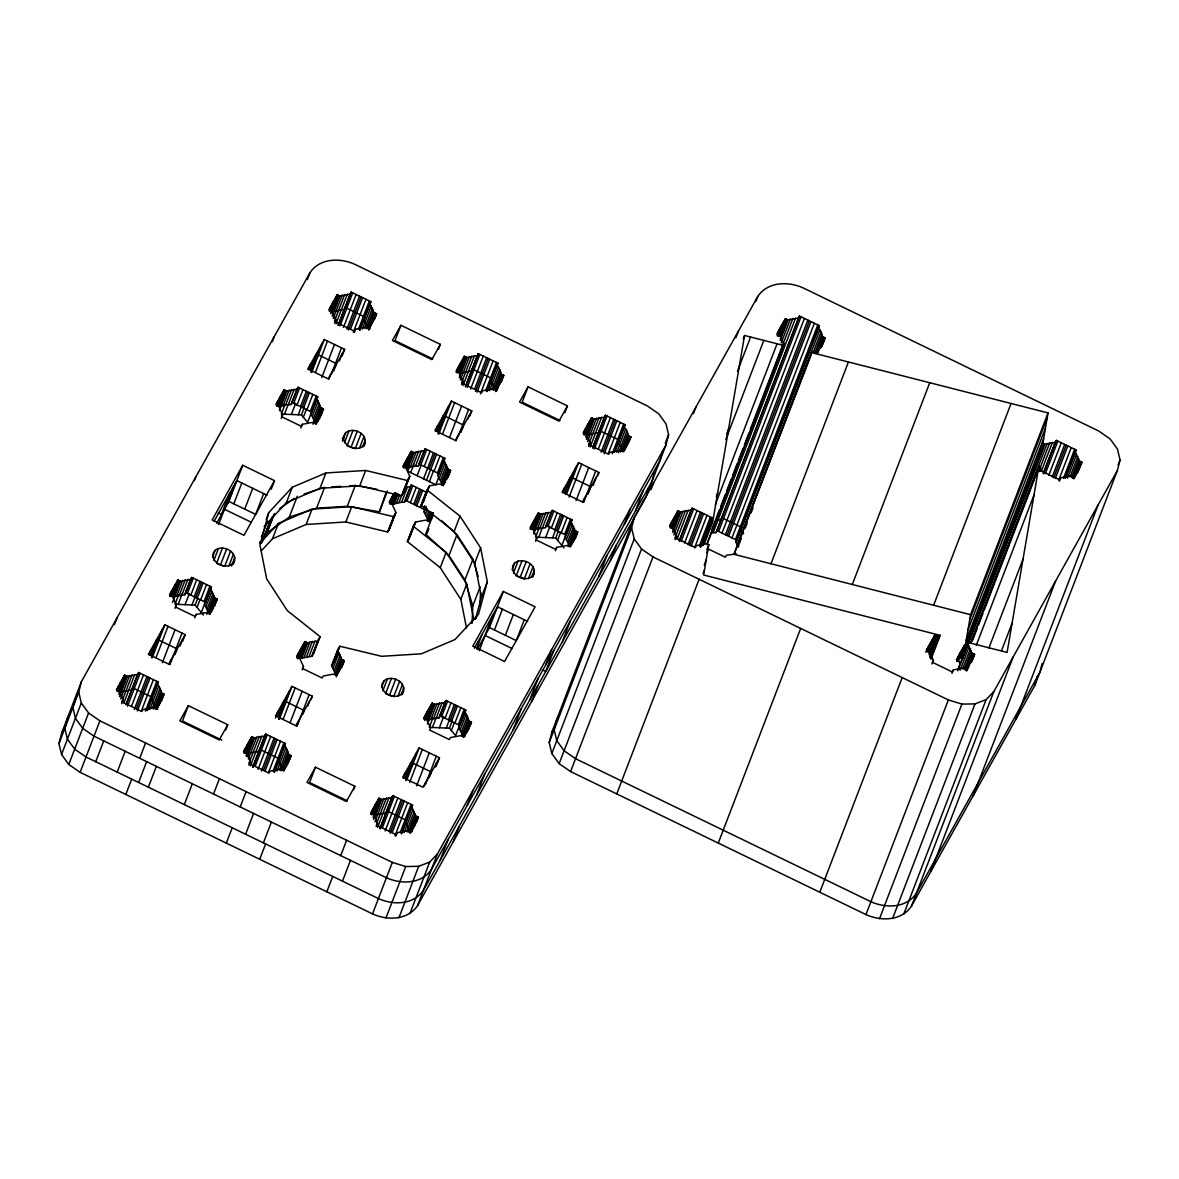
<?xml version="1.0" encoding="UTF-8"?>
<svg xmlns="http://www.w3.org/2000/svg" width="1179" height="1179" viewBox="0 0 1179 1179"><rect width="100%" height="100%" fill="white"/><g stroke="black" fill="none" stroke-linecap="round" stroke-linejoin="round"><path stroke-width="1.5" d="M472.101 623.19L472.779 605.947L480.148 586.729M479.956 605.814L480.501 592.02M234.518 560.909C236.611 551.006 222.477 544.374 215.138 550.342L213.193 553.246C211.1 563.135 225.233 569.766 232.572 563.798L234.518 560.909L233.206 564.314M343.767 435.567C341.674 445.456 355.793 452.088 363.147 446.119L365.092 443.23C367.17 433.341 353.052 426.71 345.712 432.664L342.455 438.971M403.542 691.203C405.62 681.315 391.502 674.683 384.162 680.651L382.217 683.54C380.124 693.429 394.243 700.061 401.597 694.092L403.542 691.203L402.231 694.623M534.116 573.525C536.209 563.636 522.076 557.004 514.737 562.972L512.791 565.861C510.699 575.765 524.832 582.397 532.171 576.428L534.116 573.525L532.805 576.944M700.665 547.144L711.998 517.758L692.088 508.134L690.982 510.124L680.637 512.04L677.984 510.758L669.657 525.642L672.325 526.925L676.554 535.914L675.449 537.904L695.359 547.542L696.465 545.553L706.796 543.622L708.815 544.595L703.612 574.998L940.194 635.363L931.012 659.297M704.114 544.433L712.647 522.209L744.568 335.484L783.092 345.314L783.932 343.811L779.687 334.821L777.02 333.539L785.347 318.654L788.014 319.936L798.345 318.021L799.45 316.031L819.361 325.655L736.801 540.616M970.582 614.686L965.395 645.075L1042.84 443.319L1048.043 412.915L811.461 352.55L734.001 554.322L970.582 614.686L1048.043 412.915M1039.451 471.585L1040.762 468.151L1039.008 465.705L1007.087 652.429L968.563 642.599L957.879 669.76M58.95 743.64L61.617 733.176L81.395 681.654L309.93 272.762C319.745 257.98 340.186 257.611 354.997 264.391L647.418 405.959L658.737 413.814L665.988 423.806L668.581 434.653L665.914 445.117L646.136 496.639L417.602 905.531C407.787 920.313 387.346 920.681 372.535 913.902L80.113 772.333L68.795 764.478L61.544 754.486L58.95 743.64L78.728 692.117L81.395 681.654M549.208 742.578L551.905 732.012L634.302 517.375L757.773 296.46C767.691 281.516 788.338 281.147 803.297 287.985L1098.666 430.983L1110.102 438.927L1117.441 449.007L1120.05 459.972L1117.353 470.539L1034.956 685.191L911.485 906.106C901.567 921.035 880.919 921.418 865.961 914.58L570.592 771.567L559.155 763.638L551.816 753.543L549.208 742.578L631.605 527.941L634.302 517.375M647.02 493.146L648.362 487.914M654.257 472.573L652.031 481.283L423.497 890.174C413.682 904.956 393.241 905.339 378.43 898.56L86.008 756.992L74.69 749.137L67.424 739.145L64.845 728.283L67.512 717.834L70.195 713.03M662.244 451.749L660.019 460.458L431.485 869.35C421.669 884.147 401.228 884.515 386.417 877.736L94.011 736.168L82.677 728.313L75.427 718.32L72.833 707.474L77.298 693.812M1034.956 685.191L1037.211 676.378M1042.148 663.497L1039.893 672.31L916.422 893.225C906.504 908.154 885.856 908.537 870.898 901.699L575.529 758.686L564.093 750.758L556.768 740.663L554.145 729.698L556.856 719.131L559.48 714.43M438.824 473.987L444.896 458.336L425.192 448.786L424.086 450.761L413.844 452.662L411.206 451.38L402.982 466.132L405.605 467.4L409.806 476.301L407.448 480.516L365.637 470.465L325.905 472.956L292.274 487.251L268.768 512.6L259.969 545.066L266.69 578.904L287.308 610.619L320.157 636.719L313.629 653.195M472.528 621.289L473.457 617.87L466.737 584.032L446.119 552.332L413.284 526.217L415.642 522.002L425.87 520.101L428.508 521.369L432.619 514M475.432 619.255L481.459 597.046L487.34 581.704L480.619 547.867L460.002 516.151L427.166 490.051L429.524 485.836L439.752 483.935L442.39 485.203L450.629 470.465L447.991 469.198L443.79 460.296L444.896 458.336M487.34 581.704L478.541 614.171L455.035 639.519L421.404 653.814L381.672 656.305L339.861 646.254L337.489 650.484L341.689 659.37L336.221 674.919L342.102 659.577M61.544 754.486L81.307 702.979L78.728 692.117M114.481 624.59L117.104 617.767M68.795 764.478L88.572 712.971L81.307 702.979M80.113 772.333L99.891 720.826L88.572 712.971M194.358 480.619L195.67 477.215M117.148 689.568L118.46 686.163M117.252 690.997L120.523 682.479M117.237 691.557L121.157 681.329M117.988 690.732L122.572 678.795M123.987 676.26L118.106 691.601L124.635 675.11L127.273 676.378L137.501 674.476L138.606 672.502L158.31 682.051L147.331 710.51M119.153 690.658L125.048 675.302M118.828 694.298L125.961 675.744M120.965 691.528L126.86 676.186M119.536 696.538L127.273 676.378M95.75 761.708L103.752 740.884M120.641 698.823L129.602 675.479M121.923 701.402L132.122 674.845M121.761 703.73L123.235 700.017L119.035 691.13L116.397 689.848L124.635 675.11M123.957 702.669L134.76 674.521M126.079 704.246L137.678 674.167M126.02 704.85L138.606 672.502M127.494 706.221L140.154 673.253M169.643 596.191L171.603 591.077M170.41 595.366L173.018 588.542M170.38 596.471L174.315 586.228M171.147 595.631L175.73 583.708M148.996 654.802L150.956 649.688M205.573 602.307L211.468 586.965L191.75 577.415L190.659 579.39L180.416 581.291L177.778 580.009L171.25 596.515L171.898 595.366L174.536 596.633L184.764 594.732L185.869 592.757L205.573 602.307L204.468 604.282L208.668 613.168L209.98 613.802M172.311 595.557L178.191 580.215M173.21 595.999L179.105 580.657M156.63 639.549L150.735 654.89L158.973 640.153L176.143 648.465M131.503 706.25L143.529 674.889M174.124 596.441L180.004 581.1M174.536 596.633L180.416 581.291M272.261 341.777L274.221 336.663M172.488 602.513L175.553 594.511M151.487 657.573L162.289 629.409M152.209 657.779L164.868 624.811L185.206 634.656L182.583 641.479M176.865 595.734L182.76 580.377M134.273 709.493L146.918 676.54M178.707 594.643L175.008 604.252L195.139 605.092L203.392 615.07M179.37 595.1L185.265 579.759M136.425 708.638L148.466 677.277M155.996 657.705L168.037 626.344M175.067 608.335L176.378 604.915L172.178 596.029L169.54 594.761L177.778 580.009M178.162 604.385L182.465 593.17M137.353 710.981L149.998 678.028M182.008 594.776L187.903 579.42M184.764 594.732L190.659 579.39M184.941 594.422L191.204 578.403M117.193 772.083L125.18 751.259M185.692 593.066L191.75 577.415M141.347 711.025L153.388 679.664M307.306 279.585L309.93 272.762M187.402 593.509L193.297 578.167M162.378 662.701L175.037 629.733M185.074 604.665L189.377 593.464M145.356 711.07L156.778 681.3M229.522 493.692L221.534 514.501L218.218 512.909M190.792 595.144L196.687 579.803M222.684 512.467L230.671 491.643M147.021 710.583L157.382 683.717M218.572 524.626L224.452 509.269L251.481 522.356M225.189 507.972L233.177 487.148M227.694 503.477L235.697 482.653M216.612 523.314L228.844 501.429L242.727 465.263L274.515 480.649L243.95 535.325L212.161 519.939L242.727 465.263M149.792 709.493L158.752 686.134L157.205 684.026L158.31 682.051M194.181 596.795L200.062 581.439M152.253 708.491L159.976 688.344L158.752 686.134M191.985 604.96L195.066 596.957M169.334 664.647L171.309 659.533M169.982 664.484L182.023 633.123M195.714 597.532L201.609 582.19M153.756 709.168L160.875 690.614L159.976 688.344M175.008 654.507L176.968 649.393M212.515 557.166L215.138 550.342M197.261 598.284L203.142 582.927M233.81 503.831L241.798 483.022M157.75 709.331L155.525 708.255L161.405 692.913L160.875 690.614M195.139 605.092L197.6 598.681M155.937 708.461L161.818 693.105M180.019 646.077L182.627 639.269M156.556 708.653L157.868 705.248M156.674 709.537L162.731 693.547M213.856 560.452L218.439 548.515M157.971 706.678L159.931 701.564M157.957 707.223L160.58 700.414M159.371 704.688L161.995 697.88M160.359 702.522L163.63 693.989M161.435 700.459L163.409 695.345M197.055 607.421L200.135 599.404M161.435 701.004L164.043 694.195L161.405 692.913M125.814 794.454L131.694 779.113M139.697 758.289L145.592 742.947M200.636 599.919L206.531 584.578M194.786 617.87L196.082 614.465L206.325 612.564L208.963 613.832L217.201 599.094L214.563 597.827L210.363 588.925L211.468 586.965M276.593 404.294L277.905 400.889M276.697 405.178L279.32 398.355M276.682 405.723L279.954 397.205M276.667 406.283L280.602 396.056M222.448 548.029L216.568 563.37L224.703 566.347L230.598 551.006M277.433 405.458L282.017 393.521M283.432 390.986L277.537 406.328L284.08 389.836L286.718 391.104L296.946 389.203L298.051 387.228L317.755 396.778L311.698 412.429M278.598 405.384L284.493 390.028M204.026 601.555L209.921 586.214M279.511 405.827L285.392 390.47M201.285 612.52L210.525 588.616M280.41 406.254L286.305 390.912M205.013 603.294L211.292 587.26M278.185 405.178L280.823 406.46L286.718 391.104M279.394 410.734L281.855 404.323M220.782 564.21L226.663 548.854M206.016 606.389L211.911 591.047M280.823 406.46L283.152 405.547L289.047 390.205M138.636 782.473L146.623 761.649M244.731 509.122L252.733 488.298M284.994 404.456L281.309 414.065L301.426 414.905L307.572 422.333L317.21 397.765M207.239 608.6L213.134 593.258M283.152 405.547L285.657 404.928L291.552 389.571M281.192 418.457L282.68 414.743L278.48 405.856L275.842 404.574L284.08 389.836M206.738 614.421L214.018 595.513M284.448 414.197L288.133 404.589M285.657 404.928L288.31 404.589L294.205 389.247M208.668 613.168L214.563 597.827M209.081 613.375L214.976 598.018M209.715 613.566L211.012 610.147M209.818 614.436L215.875 598.46M211.115 611.577L213.075 606.463M211.1 612.137L213.723 605.313M228.873 566.023L233.457 554.086M288.31 404.589L291.051 404.559L297.123 388.893M212.205 610.84L216.789 598.903M291.611 403.572L298.051 387.228M214.593 605.372L216.553 600.244M214.578 605.918L217.201 599.094M293.704 403.321L299.584 387.979M329.088 310.917L331.048 305.803M231.511 566.053L234.783 557.534M329.825 310.637L333.097 302.119M329.825 311.197L333.745 300.954M330.577 310.357L335.16 298.434M336.575 295.9L330.695 311.241L337.223 294.75L339.861 296.017L350.089 294.116L351.195 292.141L370.899 301.691L359.919 330.149M308.441 369.528L310.401 364.414M148.377 787.189L156.365 766.365M291.375 414.492L295.678 403.277M330.518 313.496L337.636 294.942M332.655 310.725L338.535 295.384M316.06 354.275L310.18 369.616L318.418 354.879L335.573 363.191M297.079 404.972L302.974 389.615M332.331 314.366L339.449 295.826M263.654 493.588L255.666 514.412L228.844 501.429M332.124 316.178L339.861 296.017M310.917 372.299L321.734 344.135M311.654 372.505L324.299 339.537L344.651 349.382L342.028 356.205M333.23 318.463L342.19 295.104M300.468 406.608L306.363 391.266M298.287 414.787L301.352 406.77M334.512 321.042L344.695 294.485M302.016 407.359L307.896 392.003M315.441 372.431L327.482 341.07M334.512 323.061L335.823 319.656L331.623 310.755L328.985 309.487L337.223 294.75M271.244 489.182L273.852 482.358M225.793 729.845L227.753 724.731L188.331 705.646L182.45 720.988L221.858 740.073M303.548 408.096L309.443 392.754M335.927 323.916L347.348 294.146M301.426 414.905L304.506 406.902M338.049 325.478L350.266 293.807M338.373 325.419L351.018 292.451M303.357 417.233L306.422 409.231M338.535 325.109L351.195 292.141M306.938 409.732L312.833 394.39M340.083 325.846L352.727 292.893M300.896 428.006L302.384 424.278L312.612 422.377L315.25 423.659L323.488 408.921L320.85 407.639L316.65 398.753L317.755 396.778M266.145 519.423L268.768 512.6M321.823 377.427L334.468 344.46M261.384 537.167L267.53 521.147M310.328 411.383L316.208 396.026M343.472 327.497L356.117 294.529M259.542 541.972L261.429 542.885L272.261 516.991L264.273 537.801M262.313 541.294L270.315 520.47M266.218 534.308L273.602 515.09M261.429 542.885L267.102 532.731L274.486 513.513M316.281 423.629L314.955 422.981L312.302 416.202L318.197 400.86M346.862 329.133L359.507 296.165M313.526 418.412L319.421 403.071M328.779 379.373L330.739 374.259M331.27 374.406L341.468 347.849M348.394 329.884L361.054 296.916M313.039 424.234L320.305 405.34M333.79 370.943L336.413 364.119M350.546 329.029L362.587 297.653M314.955 422.981L320.85 407.639M315.368 423.187L321.263 407.831M339.449 360.803L342.072 353.995M316.001 423.379L317.313 419.975M316.105 424.263L322.176 408.273M261.37 550.785L272.496 538.774L278.391 523.417L312.022 509.136L351.755 506.631L393.565 516.682L395.923 512.467L391.723 503.566L389.085 502.298L393.86 493.78L389.925 504.008M264.111 526.615L286.394 502.608L292.274 487.251M317.402 421.949L320.01 415.141M318.153 421.124L321.425 412.606M320.452 415.539L323.075 408.715M319.568 418.589L322.191 411.766M320.865 415.73L323.488 408.921M353.317 332.257L365.976 299.304M354.216 332.596L355.527 329.192L365.755 327.29L368.393 328.558L376.632 313.82L373.994 312.553L369.793 303.651L370.899 301.691M358.549 329.103L369.366 300.94M359.61 330.208L369.97 303.342M267.102 532.731L289.282 517.095L297.27 496.285M362.38 329.133L371.341 305.774M364.827 328.13L372.564 307.984M366.33 328.794L373.463 310.254M184.322 804.594L192.31 783.77M369.425 328.528L368.113 327.895L373.994 312.553M368.526 328.101L374.406 312.744M368.496 329.987L370.457 324.873M369.248 329.162L375.32 313.187M369.248 329.722L372.52 321.189M371.193 325.153L373.153 320.04M372.608 322.619L374.583 317.505M373.61 320.452L376.219 313.629M374.686 318.389L375.998 314.97M374.671 318.934L376.632 313.82M272.496 538.774L306.127 524.478L312.022 509.136M286.394 502.608L320.01 488.312L325.905 472.956M289.282 517.095L316.606 508.178L324.608 487.354L304.108 494.045M342.426 441.197L345.712 432.664M344.43 442.773L349.013 430.836M353.022 430.35L347.127 445.691L355.277 448.668L361.172 433.327M213.532 794.042L219.427 778.685M351.357 446.532L357.237 431.19M438.367 349.485L440.342 344.356L400.919 325.286L395.039 340.628L432.796 358.917M359.448 448.359L364.031 436.422M243.626 752.836L245.6 747.722M244.377 752.556L247.649 744.037M244.377 753.116L248.297 742.873M245.129 752.276L249.712 740.353M251.127 737.818L245.232 753.16L251.775 736.654L254.413 737.936L264.641 736.035L265.747 734.06L285.451 743.595L274.471 772.068M362.749 446.679L365.357 439.855M246.293 752.202L252.188 736.86M363.78 446.635L365.092 443.23M245.969 755.842L253.087 737.302M246.883 756.284L254.001 737.745M247.295 756.491L254.413 737.936M248.401 758.775L256.742 737.022M316.606 508.178L347.274 506.307L355.262 485.483L376.705 489.167M249.064 762.96L259.247 736.403M248.887 765.289L250.375 761.56L246.175 752.674L243.537 751.406L251.775 736.654M250.479 765.834L261.9 736.064M306.127 524.478L345.86 521.973L351.755 506.631M320.01 488.312L359.742 485.807L365.637 470.465M252.601 767.396L264.818 735.725M252.925 767.337L265.57 734.37M253.087 767.028L265.747 734.06M255.239 766.173L267.279 734.812M296.784 657.735L298.744 652.621M297.535 656.909L300.159 650.086M226.324 843.118L232.219 827.776M240.207 806.952L246.102 791.61M297.521 658.015L301.441 647.787M297.624 658.899L302.856 645.252M275.488 718.055L278.097 711.232M320.157 636.719L317.785 640.949L307.557 642.85L304.919 641.568L298.39 658.074L299.024 656.924L301.662 658.191L311.904 656.29L314.262 652.061M299.437 657.116L305.332 641.774M300.35 657.558L306.245 642.201M283.756 701.107L277.876 716.449L286.114 701.711L303.268 710.023M258.024 769.415L270.669 736.448M301.249 658L307.144 642.643M301.662 658.191L307.557 642.85M278.612 719.131L289.43 690.968M279.349 719.323L291.994 686.37L312.347 696.214L311.035 699.619M304.005 657.278L309.885 641.936M261.399 771.051L274.059 738.083M306.511 656.659L312.391 641.317M263.565 770.196L275.591 738.835M283.137 719.264L295.177 687.902M302.207 669.893L303.519 666.474L299.319 657.587L296.681 656.305L304.919 641.568M265.098 770.933L277.139 739.572M309.149 656.32L315.044 640.978M311.904 656.29L317.785 640.949M312.067 655.981L318.345 639.961M312.833 654.625L319.082 638.62M268.488 772.584L280.528 741.223M245.586 834.246L253.573 813.422M290.137 722.653L302.178 691.292M273.101 771.022L283.918 742.858M274.147 772.127L284.522 745.261M276.932 771.037L285.893 747.692L284.345 745.57L285.451 743.595M279.379 770.049L287.116 749.903L285.893 747.692M296.474 726.205L298.434 721.076M385.99 492.837L379.432 511.833L347.274 506.307M297.123 726.028L309.163 694.667M379.432 511.833L387.419 491.009M280.882 770.712L288.015 752.158L287.116 749.903M302.797 714.356L304.108 710.952M283.977 770.447L282.651 769.813L288.546 754.472L288.015 752.158M283.063 770.005L288.958 754.663M307.807 705.926L309.768 700.812M283.697 770.211L285.009 766.792M283.8 771.081L289.872 755.105M285.097 768.222L287.072 763.108M285.097 768.782L287.705 761.958M286.512 766.247L289.12 759.423M287.499 764.066L290.771 755.547M287.927 763.712L290.535 756.889M289.872 759.158L291.184 755.739L288.546 754.472M389.836 502.018L391.148 498.614M403.071 467.562L405.031 462.448M389.954 502.902L392.563 496.079M403.837 466.737L406.446 459.913M389.94 503.448L393.211 494.929M403.822 467.282L407.094 458.764M403.807 467.842L407.742 457.599M390.691 503.182L394.611 492.94M404.574 467.002L409.157 455.079M394.729 493.824L390.794 504.052L395.363 492.675M410.572 452.544L404.677 467.886L411.206 451.38M391.855 503.094L395.776 492.866M405.738 466.928L411.618 451.586M392.754 503.536L396.689 493.308M406.637 467.37L412.532 452.029M263.403 842.867L271.391 822.058M335.809 674.727L331.608 665.826L337.666 650.174M393.668 503.978L397.588 493.75M407.551 467.812L413.431 452.471M332.154 664.838L338.432 648.818M332.699 663.865L339.228 647.389M391.443 502.902L394.081 504.185L398.001 493.942M405.325 466.737L407.963 468.004L413.844 452.662M333.775 661.964L339.861 646.254M409.599 466.353L407.757 471.158L435.832 484.746L438.897 476.743M259.719 859.285L265.614 843.943M333.156 667.948L339.036 652.591M394.081 504.185L396.409 503.271L399.681 494.738M407.963 468.004L410.292 467.105L416.187 451.749M334.379 670.158L340.259 654.802M345.86 521.973L387.685 532.024L393.771 516.328M396.409 503.271L398.915 502.652L407.654 480.162M410.292 467.105L412.797 466.471L418.692 451.13M388.304 530.904L394.626 514.781M402.186 494.738L408.509 478.615M410.675 472.573L413.755 464.57M388.937 529.784L395.378 513.454M402.82 493.618L409.26 477.274M389.866 528.118L395.923 512.467M403.749 491.952L409.806 476.301M335.263 672.428L341.158 657.071M398.915 502.652L401.567 502.313L407.448 486.971L410.204 486.927L411.294 484.952L426.076 492.115L420.196 507.456M412.797 466.471L415.45 466.147L421.33 450.791M336.192 676.82L338.152 671.706M337.12 675.361L343.015 660.019M338.255 673.135L340.215 668.021M339.552 670.276L340.864 666.872M401.567 502.313L404.309 502.269L410.366 486.618M415.45 466.147L418.191 466.103L424.248 450.452M340.304 669.451L343.914 660.446M404.854 501.296L411.294 484.952M418.737 465.115L425.192 448.786M341.718 666.916L343.693 661.802M341.718 667.476L344.327 660.653L341.689 659.37M406.947 501.046L412.842 485.704M420.829 464.88L426.724 449.538M456.214 372.461L458.174 367.347M417.115 475.682L421.419 464.482M456.966 372.196L460.237 363.663M456.951 372.741L460.886 362.513M457.717 371.916L462.301 359.978M463.715 357.443L457.82 372.8L464.364 356.294L467.002 357.576L477.23 355.675L478.335 353.7L498.039 363.235L487.222 391.399M435.582 431.072L437.542 425.958M458.882 371.842L464.777 356.5M459.781 372.284L465.676 356.928M443.201 415.833L437.306 431.175L445.544 416.438L462.713 424.749M410.336 502.681L416.231 487.34M424.219 466.516L430.114 451.174M459.471 375.924L466.589 357.37M459.265 377.722L467.002 357.576M438.057 433.857L448.86 405.694M438.78 434.049L451.439 401.096L471.777 410.94L469.817 416.054M460.37 380.021L469.33 356.662M413.726 504.332L419.621 488.976M423.541 478.807L433.504 452.81M461.637 382.6L471.836 356.043M415.259 505.069L421.154 489.727M429.141 468.903L435.036 453.561M442.582 433.99L454.622 402.628M461.652 384.619L462.964 381.2L458.764 372.313L456.126 371.031L464.364 356.294M353.582 789.694L354.879 786.275L315.471 767.205L309.576 782.547L347.348 800.836M426.474 480.221L430.777 469.006M416.806 505.82L422.701 490.479M430.689 469.655L436.584 454.298M463.052 385.474L474.489 355.704M465.366 386.727L477.407 355.365M465.734 386.049L478.158 354.009M429.392 481.636L433.695 470.421M465.676 386.668L478.335 353.7M434.078 471.291L439.959 455.949M466.501 627.876L460.842 599.389L440.239 567.674L407.389 541.574L413.475 525.863M481.459 597.046L474.724 563.208L454.121 531.508L421.271 505.393L427.358 489.698M408.008 540.439L414.33 524.331M421.89 504.273L428.213 488.165M415.082 522.99L408.641 539.319L409.747 537.344M422.524 503.153L428.964 486.824M410.233 535.959L415.642 522.002M423.453 501.488L429.524 485.836M467.223 387.405L479.868 354.437M449.567 437.38L461.608 406.018M423.57 509.092L424.882 505.688M437.453 472.926L443.348 457.585M470.598 389.041L483.257 356.087M429.524 521.339L428.213 520.705L424.013 511.819L425.87 507.412M443.422 485.173L442.096 484.54L437.895 475.653L444.336 459.309M426.253 506.734L424.013 511.819M425.56 513.926L427.52 508.812M439.443 477.76L445.338 462.419M474.606 389.085L486.647 357.723M426.783 516.137L428.743 511.023M440.666 479.971L446.561 464.629M455.919 440.931L457.879 435.803M458.41 435.95L468.608 409.393M475.535 391.428L488.18 358.46M427.668 518.406L430.291 511.583M441.55 482.24L447.445 466.899M460.93 432.501L463.539 425.678M477.068 392.18L489.727 359.212M428.213 520.705L431.485 512.187M442.096 484.54L447.991 469.198M428.625 520.912L431.249 514.088M442.508 484.746L448.403 469.389M467.901 418.958L469.213 415.539M429.259 521.103L430.556 517.684M443.142 484.937L444.454 481.518M429.362 521.973L432.811 512.821M443.245 485.807L449.302 469.832M431.308 517.964L433.268 512.85M444.527 483.508L447.15 476.684M431.411 518.848L433.371 513.735M446.605 479.263L448.565 474.15M433.032 514.987L425.663 534.205L448.978 555.545L464.939 579.994L472.779 605.947M446.944 478.792L450.216 470.274M448.02 476.743L449.98 471.615M448.005 477.289L450.629 470.465M480.457 393.815L493.117 360.848M427.004 533.586L428.847 528.781M485.689 390.647L496.492 362.498M486.912 391.457L497.111 364.9M489.521 390.676L498.481 367.317L496.934 365.21L498.039 363.235M491.967 389.689L499.704 369.528L498.481 367.317M493.47 390.352L500.589 371.798L499.704 369.528M496.565 390.087L495.239 389.453L501.134 374.097L500.589 371.798M495.652 389.645L501.547 374.303M381.539 687.475L384.162 680.651M495.637 391.546L497.597 386.432M496.388 390.721L502.446 374.745M496.374 391.281L499.645 382.748M497.685 388.422L500.294 381.598M499.749 384.177L501.709 379.063M500.088 383.706L503.359 375.173M501.163 381.642L503.124 376.528M501.149 382.202L503.772 375.379L501.134 374.097M382.88 690.747L387.464 678.809M391.472 678.323L385.577 693.679L393.727 696.656L399.622 681.3M389.807 694.505L395.687 679.163M440.239 567.674L446.119 552.332M454.121 531.508L460.002 516.151M448.978 555.545L456.966 534.735L441.432 520.499M397.898 696.332L402.481 684.395M401.184 694.652L403.807 687.829M326.848 891.781L332.729 876.439M340.731 855.615L346.611 840.273M564.859 412.738L567.467 405.915L528.059 386.83L522.164 402.186L559.937 420.476M342.485 881.155L350.472 860.346M370.766 814.38L372.726 809.266M371.518 814.114L374.789 805.581M371.503 814.66L375.438 804.432M372.269 813.834L376.853 801.897M378.267 799.362L372.372 814.718L378.916 798.212L381.554 799.495L391.782 797.594L392.887 795.619L412.591 805.154L401.612 833.627M373.434 813.761L379.329 798.419M373.109 817.401L380.227 798.846M464.939 579.994L472.926 559.17L456.966 534.735M373.404 819.449L381.141 799.288M374.421 818.034L381.554 799.495M374.922 821.94L383.882 798.581M460.842 599.389L466.737 584.032M474.724 563.208L480.619 547.867M376.808 822.913L386.388 797.962M376.204 826.538L377.501 823.119L373.316 814.232L370.678 812.95L378.916 798.212M377.604 827.378L389.026 797.623M380.36 827.349L391.944 797.284M380.051 828.881L392.71 795.928M380.227 828.586L392.887 795.619M382.379 827.717L394.42 796.356M423.909 719.293L425.884 714.179M424.676 718.468L427.299 711.644M424.661 719.013L428.581 709.345M424.764 720.443L429.996 706.81M403.277 777.904L405.237 772.79M459.839 725.409L465.734 710.067L446.03 700.518L444.925 702.492L434.697 704.394L432.059 703.126L425.516 719.617L426.164 718.468L428.802 719.75L439.03 717.849L440.135 715.874L459.839 725.409L458.734 727.384L462.934 736.271L464.261 736.919L470.156 721.563M426.577 718.674L432.472 703.318M427.491 719.102L433.371 703.76M410.896 762.651L405.001 778.007L413.239 763.27L430.409 771.567M385.15 830.959L397.809 798.006M428.39 719.544L434.285 704.202M428.802 719.75L434.697 704.394M427.373 724.024L429.215 719.219M405.753 780.675L416.555 752.526M407.094 779.275L419.134 747.913L439.472 757.758L436.201 766.291M431.131 718.836L437.026 703.495M389.158 831.003L401.199 799.642M432.973 717.746L429.289 727.355L449.405 728.195L455.551 735.622L465.734 710.067M433.636 718.217L439.531 702.861M390.087 833.347L402.732 800.379M409.658 782.414L422.318 749.461M471.497 622.984L473.457 617.87M432.428 727.487L436.112 717.878M392.239 832.492L404.279 801.13M436.289 717.878L442.184 702.537M439.03 717.849L444.925 702.492M439.207 717.539L445.47 701.505M439.959 716.184L446.03 700.518M395.009 835.734L407.654 802.766M395.908 836.073L397.22 832.669L407.448 830.753L410.086 832.035L418.324 817.298L415.686 816.015L411.486 807.129L412.591 805.154M441.683 716.611L447.563 701.269M416.659 785.803L429.303 752.836M439.354 727.782L443.658 716.567M400.241 832.566L411.044 804.417M445.058 718.262L450.953 702.905M401.287 833.686L411.663 806.819M372.535 913.902L392.312 862.394L99.891 720.826M404.058 832.595L413.033 809.236M448.447 719.897L454.342 704.556M476.655 648.553L482.182 634.14M406.519 831.608L414.256 811.447M446.266 728.062L449.332 720.06M424.263 786.054L425.575 782.635M425.486 784.389L436.304 756.225M449.995 720.634L455.875 705.293M408.022 832.271L415.141 813.716M429.274 777.624L431.234 772.51M451.528 721.386L457.423 706.044M416.998 816.664L411.117 832.006L409.791 831.372L415.686 816.015M449.405 728.195L452.485 720.192M479.19 650.808L492.689 615.335M410.204 831.563L416.099 816.222M434.933 767.485L436.908 762.371M410.174 833.465L412.149 828.351M477.244 649.496L489.477 627.611L503.359 591.445L535.133 606.831L504.583 661.507L472.794 646.121L503.359 591.445M411.589 831.49L414.197 824.666M512.113 569.796L514.737 562.972M411.574 832.035L414.846 823.517M413.637 827.805L416.261 820.982M415.951 822.205L417.911 817.091M415.052 825.271L417.675 818.447M451.336 730.523L454.401 722.521M416.364 822.411L418.324 817.298M454.917 723.022L460.812 707.68M513.454 573.082L518.038 561.145M530.211 529.106L532.171 523.992M530.963 528.28L533.586 521.457M530.963 528.84L534.234 520.307M530.948 529.386L534.868 519.158M531.714 528.56L536.283 516.623M531.817 529.445L537.712 514.088M565.964 535.531L572.021 519.88L552.317 510.345L551.212 512.32L540.984 514.221L538.346 512.939L532.451 528.295L535.089 529.563L545.332 527.661L546.437 525.687L566.141 535.237L565.036 537.197L569.649 546.29L575.529 530.948M532.864 528.487L538.759 513.145M494.443 630.013L502.431 609.204M458.307 724.672L464.187 709.316M533.778 528.929L539.673 513.572M516.166 576L522.046 560.644M534.677 529.371L540.572 514.015M458.911 727.075L465.558 710.377M385.946 918.028L405.723 866.521L418.678 866.314L429.716 862.055L437.38 854.009L665.914 445.117M535.089 529.563L540.984 514.221M533.66 533.836L535.517 529.032M460.282 729.492L466.177 714.15L464.629 712.042M537.432 528.649L543.327 513.307M517.566 576.28L520.381 576.84L526.261 561.484M539.275 527.558L535.575 537.167L555.707 538.022L563.96 547.999M461.505 731.702L467.4 716.36L466.177 714.15M539.938 528.03L545.833 512.688M535.634 541.264L536.946 537.845L532.746 528.958L530.108 527.676L538.346 512.939M461.623 735.932L468.284 718.63L467.4 716.36M538.729 537.3L542.414 527.691M542.576 527.691L548.471 512.349M462.934 736.271L468.829 720.929L468.284 718.63M463.347 736.477L469.242 721.121M530.196 563.621L524.301 578.977L520.381 576.84M463.981 736.669L465.292 733.264M464.732 736.389L467.356 729.58M466.678 731.835L467.989 728.416M545.332 527.661L551.389 512.01M467.135 732.233L471.055 722.005M545.877 526.674L552.317 510.345M468.21 730.184L470.819 723.361M470.156 725.616L471.467 722.211L468.829 720.929M505.364 635.304L513.351 614.495M547.97 526.438L553.865 511.082M583.354 434.019L585.315 428.905M528.472 578.653L533.055 566.716M584.106 433.739L587.378 425.221M584.091 434.299L588.026 424.072M398.9 917.822L418.678 866.314M584.194 435.184L589.441 421.537M562.707 492.63L564.682 487.517M614.421 452.338L625.179 424.794L605.461 415.244L604.37 417.219L594.128 419.12L591.49 417.852L584.961 434.344L585.609 433.194L588.247 434.476L598.475 432.575L599.58 430.6L619.284 440.135L618.179 442.11L622.792 451.203L628.687 435.847M545.641 537.595L549.945 526.379M586.022 433.4L591.902 418.044M531.773 576.988L534.382 570.164M585.698 437.041L592.816 418.486M570.341 477.377L564.446 492.734L572.685 477.996L589.854 486.293M551.359 528.074L557.254 512.732M586.597 437.483L593.715 418.928M586.39 439.281L594.128 419.12M565.802 493.809L576 467.252M566.539 494.001L578.58 462.64L598.917 472.484L597.606 475.903M587.496 441.58L596.471 418.221M554.749 529.71L560.629 514.368M552.553 537.889L555.633 529.872M588.778 444.144L598.976 417.587M556.282 530.462L562.177 515.105M569.103 497.14L581.748 464.187M588.616 446.473L590.089 442.759L585.889 433.872L583.251 432.59L591.49 417.852M409.938 913.563L429.716 862.055M557.829 531.198L563.709 515.857M590.193 447.018L601.614 417.263M524.287 619.786L516.284 640.595L489.477 627.611M555.707 538.022L558.168 531.611M592.934 446.988L604.532 416.909M592.875 447.593L605.299 415.553M557.623 540.336L560.703 532.333M592.816 448.212L605.461 415.244M417.602 905.531L437.38 854.009M561.204 532.849L567.099 517.493M555.338 550.799L556.65 547.395L566.893 545.479L569.531 546.761L577.754 532.024L575.131 530.742L570.931 521.855L572.021 519.88M594.349 448.963L607.008 415.995M576.089 500.53L588.748 467.562M564.594 534.485L570.489 519.143M440.106 860.464L448.094 839.64M598.357 448.993L610.398 417.631M561.852 545.45L571.476 520.867M566.583 539.319L572.463 523.962M601.128 452.235L613.787 419.282M567.806 541.529L573.701 526.173M583.06 502.475L585.02 497.361M453.311 841.629L459.206 826.287M467.193 805.463L473.088 790.122M583.693 502.313L595.734 470.952M603.28 451.38L615.32 420.019M567.924 545.744L574.586 528.443M588.056 494.045L590.679 487.236M604.208 453.723L616.853 420.77M569.236 546.098L575.131 530.742M593.066 485.63L596.338 477.097M570.268 546.481L571.579 543.077M570.548 546.732L576.443 531.39M571.682 544.506L573.642 539.392M572.979 541.647L574.291 538.243M573.082 542.532L575.706 535.708M574.07 540.35L577.356 531.817M476.64 795.088L484.628 774.264M575.16 538.287L577.12 533.173M575.146 538.847L577.754 532.024M608.202 453.768L620.242 422.406M612.21 453.812L623.632 424.042M614.495 451.719L624.236 426.459M616.646 452.235L625.622 428.876L624.074 426.769L625.179 424.794M618.489 452.839L626.845 431.087L625.622 428.876M513.174 729.713L521.177 708.888M620.611 451.911L627.729 433.356L626.845 431.087M622.379 450.997L628.274 435.655L627.729 433.356M623.426 451.395L624.723 447.991M623.691 451.645L629.586 436.289M624.826 449.42L626.786 444.306M624.811 449.965L627.434 443.157M626.226 447.43L628.849 440.622M627.228 445.264L630.5 436.731M529.784 700.002L537.786 679.178M628.304 443.201L630.264 438.087M629.601 440.342L630.912 436.937L628.274 435.655M531.876 701.078L537.757 685.736M545.759 664.912L551.639 649.57M553.732 650.646L545.73 671.47L542.428 669.864M562.339 641.744L570.327 620.935M598.873 576.384L606.876 555.56M610.427 560.526L616.322 545.17M624.31 524.36L630.205 509.004M635.422 511.008L643.41 490.184M665.31 443.186L668.581 434.653M650.97 489.698L653.593 482.859M551.816 753.543L634.214 538.906L631.605 527.941M559.155 763.638L641.538 548.987L634.214 538.906M693.414 413.741L696.037 406.917M735.858 337.813L738.481 330.975M570.592 771.567L652.989 556.93L641.538 548.987M755.798 301.588L757.773 296.46M669.76 527.042L671.735 521.914M670.542 526.202L673.165 519.364M670.527 527.293L674.462 517.036M670.645 528.148L675.891 514.471M743.256 338.904L744.568 335.484M671.426 527.308L677.321 511.922M671.411 527.853L677.984 510.758M671.824 528.059L678.397 510.949M672.752 528.501L679.31 511.391M673.003 530.653L680.224 511.848M672.767 532.554L680.637 512.04M673.813 535.06L682.995 511.126M737.464 371.223L750.596 337.017M675.036 537.845L685.53 510.492M675.081 539.643L676.554 535.914M677.041 539.23L688.197 510.153M679.163 540.896L691.145 509.814M679.443 540.925L692.088 508.134M681.167 541.367L693.65 508.886M684.601 543.018L697.069 510.536M726.632 433.975L728.607 428.847M725.763 439.575L763.83 340.392M688.02 544.683L700.488 512.187M689.568 545.435L702.036 512.953M691.13 546.186L703.598 513.705M694.549 547.837L707.017 515.356M777.138 334.939L779.098 329.811M777.256 335.809L781.191 326.097M777.889 335.19L781.839 324.932M716.316 496.447L717.628 493.028M778.007 336.044L783.269 322.368M778.774 335.75L785.347 318.654M779.201 335.956L785.759 318.846M699.28 546.083L710.436 517.006M715.373 504.509L777.064 343.782M780.115 336.398L786.673 319.288M780.365 338.55L787.587 319.745M700.385 547.115L711.438 518.76M780.13 340.451L788.014 319.936M701.52 546.01L711.998 517.758M702.625 544.904L711.364 520.352M703.052 545.523L711.807 520.971M781.176 342.956L790.372 319.023M711.733 529.813L715.447 520.16L720.9 519.777L722.005 517.787L741.915 527.426L740.795 529.415L743.595 533.778M716.11 518.451L719.382 509.903M720.693 506.469L725.291 494.502M726.603 491.083L731.201 479.116M732.513 475.697L737.111 463.73M738.422 460.311L743.021 448.344M744.332 444.925L748.916 432.958M750.242 429.524L792.892 318.389M706.707 544.61L783.504 344.563M707.002 544.094L783.932 343.811M710.51 533.026L713.177 532.702L795.574 318.05M706.84 549.723L708.815 544.595M706.693 552.774L708.004 549.355M713.177 532.702L715.948 532.657L798.905 317.018M716.891 530.977L799.45 316.031M704.246 564.933L706.221 559.804M616.75 793.909L699.132 579.272M718.615 531.42L801.013 316.783M703.111 573.672L704.423 570.253M722.034 533.07L804.432 318.433M725.453 534.735L807.851 320.084M727.016 535.487L809.413 320.85M728.578 536.239L810.96 321.602M731.997 537.889L814.38 323.252M735.416 539.555L817.813 324.903M738.658 546.658L735.858 542.296L818.801 326.657M737.42 544.433L819.803 329.796L818.255 327.659L819.361 325.655M734.001 554.322L811.506 354.039M738.025 547.012L741.296 538.464M745.231 528.192L747.206 523.063M751.141 512.806L753.116 507.677M813.171 352.536L821.041 332.021L819.803 329.796M814.718 353.125L821.94 334.305L821.041 332.021M815.927 353.729L822.485 336.634L821.94 334.305M817.003 352.226L822.913 336.84M817.607 352.506L818.919 349.087M817.917 352.668L823.826 337.282M820.333 347.628L821.645 344.209M821.1 346.773L823.075 341.645M820.805 347.982L824.74 337.725M821.881 345.933L824.504 339.08M821.866 346.479L825.153 337.931L822.485 336.634M770.978 563.754L848.423 361.982M718.276 843.073L800.674 628.436M852.299 584.504L929.745 382.733M819.803 892.238L902.2 677.586M933.621 605.254L1011.066 403.483M925.839 652.252L927.151 648.833M926.606 651.397L928.58 646.269M927.387 650.557L930.01 643.705M927.372 651.103L930.658 642.555M927.372 651.648L931.307 641.391M928.138 650.793L932.736 638.826M928.256 651.663L934.166 636.262M928.256 652.208L934.814 635.098L937.482 636.395L940.194 635.363M928.669 652.4L935.227 635.304M928.934 654.551L936.155 635.746M930.496 653.284L937.069 636.188M929.612 656.909L937.482 636.395M930.26 656.615L938.13 636.1M930.275 658.059L938.808 635.835M930.968 657.823L939.501 635.584M931.911 663.998L933.4 660.255L929.155 651.28L926.502 649.997L934.814 635.098M969.772 619.432L1047.217 417.661M967.988 629.881L1045.434 428.11M951.998 673.312L953.31 669.893L963.641 667.977L966.308 669.259L974.635 654.374L971.968 653.092L967.723 644.102M956.641 660.756L958.498 655.937M956.832 661.419L959.927 653.372M957.481 660.255L960.576 652.208M957.51 660.712L961.224 651.044M962.654 648.479L957.716 661.36L964.731 644.766L967.399 646.048M959.146 658.81L964.083 645.93M966.205 640.33L1043.651 438.573M960.207 657.838L965.144 644.972M965.704 645.237L1043.15 443.466M961.121 658.295L966.073 645.414M966.397 645.561L1043.842 443.805M957.643 670.718L1044.535 444.144M1072.772 478.084L1079.33 460.989L1075.086 451.999L1076.206 450.01L1056.296 440.371L1055.19 442.361L1044.845 444.291L962.462 658.928L959.794 657.646M865.961 914.58L948.358 699.928L652.989 556.93M960.089 670.188L969.285 646.239M970.405 643.425L1047.203 443.378M970.744 643.528L1039.008 465.705M972.469 640.742L977.052 628.775M978.364 625.356L982.962 613.375M984.273 609.956L1039.406 466.339M962.639 668.994L970.523 648.479M1039.244 470.097L1049.737 442.744M1038.979 470.981L1040.291 467.562M964.201 669.569L971.422 650.764M1041.249 471.467L1052.405 442.405M965.395 670.188L971.968 653.092M965.822 670.394L972.38 653.284M966.412 670.674L968.386 665.545M976.256 645.355L1034.027 494.885M966.736 670.836L973.294 653.726M967.841 668.655L971.113 660.653M1043.371 473.147L1055.19 442.361M971.231 661.522L972.542 658.103M1043.268 473.855L1055.736 441.373M970.936 662.731L974.208 654.183M1043.651 473.177L1056.296 440.371M971.349 662.377L973.972 655.539M972.66 659.503L974.635 654.374M1045.375 473.619L1057.858 441.123M1048.809 475.27L1061.277 442.788M879.505 918.736L961.902 704.099L974.989 703.892L986.13 699.589L993.882 691.469L1117.353 470.539M1052.228 476.935L1064.696 444.439M1053.775 477.687L1066.243 445.19M988.916 647.978L1023.048 559.067M1055.338 478.438L1067.806 445.942M1058.757 480.089L1071.225 447.607M1059.361 481.209L1060.673 477.79L1071.004 475.874L1073.671 477.156L1081.998 462.271L1079.33 460.989M892.591 918.529L974.989 703.892M1063.487 478.32L1074.644 449.258M1065.241 477.657L1075.263 451.69M1065.138 478.365L1076.029 450.319M1065.698 477.377L1075.543 451.719M1067.467 478.084L1076.648 454.136M1001.56 650.616L1012.068 623.249M1070.016 476.891L1077.886 456.376M903.733 914.226L986.13 699.589M1071.564 477.466L1078.785 458.66M1073.185 478.291L1079.743 461.181M1073.789 478.571L1075.749 473.442M1074.098 478.733L1080.657 461.623M1075.204 476.552L1077.842 469.714M1076.515 473.678L1078.49 468.549M1077.297 472.838L1079.92 466M1077.635 472.337L1081.585 462.08M911.485 906.106L993.882 691.469M1078.726 470.274L1081.998 462.271M930.776 871.59L1013.174 656.939M973.22 795.648L1055.618 580.996M1015.664 719.706L1098.062 505.069M1118.075 465.101L1120.05 459.972M61.617 733.176L64.3 728.386M214.136 521.221L236.832 480.605L267.029 495.224M164.868 624.811L148.392 654.286L168.73 664.131L185.206 634.656M324.299 339.537L307.822 369.012L328.175 378.857L344.651 349.382M123.235 700.017L122.13 701.991L141.834 711.526L142.939 709.552L153.167 707.651L155.805 708.933L164.043 694.195M176.378 604.915L175.273 606.89L194.992 616.44L196.082 614.465M282.68 414.743L281.575 416.718L301.279 426.253L302.384 424.278M335.823 319.656L334.718 321.616L354.422 331.166L355.527 329.192M291.051 404.559L292.156 402.584L311.86 412.119L310.755 414.094L312.302 416.202M364.842 317.343L363.913 319.008L368.113 327.895M188.331 705.646L179.827 720.855L219.25 739.94L227.753 724.731M400.919 325.286L392.415 340.495L431.838 359.58L440.342 344.356M291.994 686.37L275.518 715.845L295.87 725.689L312.347 696.214M451.439 401.096L434.963 430.571L455.3 440.415L471.777 410.94M250.375 761.56L249.27 763.535L268.974 773.085L270.079 771.11L280.307 769.209L282.945 770.476L291.184 755.739M303.519 666.474L302.413 668.449L322.118 677.984L323.223 676.024L333.451 674.108L336.089 675.39L344.327 660.653M462.964 381.2L461.859 383.175L481.563 392.71L482.668 390.75L492.896 388.834L495.534 390.116L503.772 375.379M403.925 491.643L401.567 495.858L359.742 485.807M418.191 466.103L419.297 464.128L439.001 473.678L437.895 475.653M387.685 532.024L390.043 527.809M404.309 502.269L405.414 500.309L425.118 509.844M331.608 665.826L333.966 661.611M421.271 505.393L423.629 501.178M407.389 541.574L408.45 539.673M315.471 767.205L306.967 782.414L346.375 801.499L354.879 786.275M528.059 386.83L519.556 402.054L558.964 421.139L567.467 405.915M475.063 619.358L476.729 616.396M432.059 703.126L423.821 717.864L426.459 719.146L430.659 728.032L429.554 730.007L449.258 739.542L450.363 737.568L460.591 735.667L463.229 736.949L471.467 722.211M474.312 648.229L497.464 606.802L527.661 621.421M419.134 747.913L402.658 777.388L422.996 787.248L439.472 757.758M578.58 462.64L562.103 492.115L582.441 501.974L598.917 472.484M377.501 823.119L376.41 825.094L396.115 834.629L397.22 832.669M536.946 537.845L535.841 539.82L555.545 549.355L556.65 547.395M590.089 442.759L588.999 444.734L608.703 454.269L609.794 452.294L620.036 450.393L622.674 451.675L630.912 436.937M551.905 732.012L553.658 728.873M715.948 532.657L717.068 530.668L736.963 540.306L735.858 542.296M825.153 337.931L816.826 352.816L814.173 351.519L811.461 352.55M933.4 660.255L932.294 662.259L952.19 671.897L953.31 669.893M1040.762 468.151L1039.657 470.156L1059.567 479.794L1060.673 477.79M964.731 644.766L956.42 659.65L959.072 660.947L959.618 663.261M259.837 543.431L278.391 523.417M279.526 508.783L294.308 498.363M736.064 553.585L734.709 554.086M734.355 554.204L726.382 555.206L725.277 557.195L708.063 548.869M404.81 487.295L407.448 486.971M331.815 486.927L340.834 486.367M349.854 485.822L355.262 485.483M948.358 699.928L961.902 704.099M392.312 862.394L405.723 866.521M1042.84 443.319L1044.845 444.291M365.004 317.033L345.3 307.498L344.194 309.458L333.966 311.374L331.328 310.092M458.469 371.65L461.107 372.918L471.335 371.017L472.44 369.042L492.144 378.592L491.039 380.552L495.239 389.453M485.085 635.466L512.099 648.538M118.74 690.452L121.378 691.734L131.621 689.833L132.711 687.858L152.43 697.393L151.325 699.368L155.525 708.255M245.88 752.01L248.518 753.278L258.746 751.377L259.852 749.402L279.556 758.952L278.45 760.927L282.651 769.813M373.021 813.554L375.659 814.836L385.887 812.935L386.992 810.96L406.696 820.51L405.591 822.47L409.791 831.372M472.926 559.17L478.158 576.472"/></g></svg>
